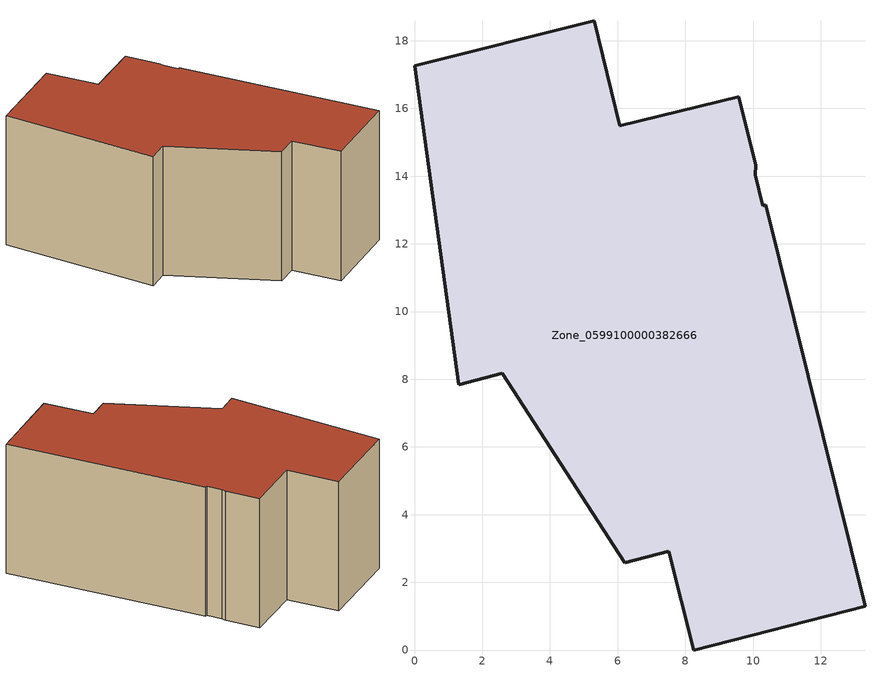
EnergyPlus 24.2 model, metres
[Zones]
Zone_0599100000382666
 floor ground (C_G): 6.21,2.58 2.59,8.18 1.31,7.84 0,17.26 5.31,18.58 6.07,15.48 9.58,16.34 10.08,14.33 10.07,14.04 10.28,13.13 10.37,13.15 13.31,1.29 8.26,0 7.51,2.92 z0
 wall outside (C_F): 2.59,8.18 6.21,2.58 7.51,2.92 8.26,0 13.31,1.29 10.37,13.15 10.28,13.13 10.07,14.04 10.08,14.33 9.58,16.34 6.07,15.48 5.31,18.58 0,17.26 1.31,7.84 2.59,8.18 z0:8.18
 roof outside (C_R): 13.31,1.29 10.37,13.15 10.28,13.13 10.07,14.04 10.08,14.33 9.58,16.34 6.07,15.48 5.31,18.58 0,17.26 1.31,7.84 2.59,8.18 6.21,2.58 7.51,2.92 8.26,0 z8.18
[BUILDING]
Pand.0599100000382666: North Axis=0; Terrain=City; Loads Convergence Tolerance Value=0.04; Temperature Convergence Tolerance Value=0.4; Solar Distribution=FullExterior; Maximum Number of Warmup Days=25; Minimum Number of Warmup Days=1
[Site:Location]
Rotterdam.The.Hague.AP_ZH_NLD Design_Conditions: Latitude=51.96; Longitude=4.45; Time Zone=1; Elevation=-4.5
[SITE:GROUNDTEMPERATURE:BUILDINGSURFACE]
18, 18, 18, 18, 18, 18, 18, 18, 18, 18, 18, 18
[MATERIAL] Thermal Absorptance=0.9; Solar Absorptance=0.7; Visible Absorptance=0.7
Name | Roughness | Thickness | Conductivity | Density | Specific Heat
G.D.1992-2005 | MediumSmooth | 0.15 | 0.06 | 540 | 1210
F.D.1992-2005 | Rough | 0.3 | 0.12 | 1920 | 840
R.D.1992-2005 | MediumRough | 0.2 | 0.08 | 1500 | 1000
[CONSTRUCTION]
C_G: G.D.1992-2005
C_F: F.D.1992-2005
C_R: R.D.1992-2005
[ZONE]
Zone_0599100000382666: Type=1; Multiplier=1; Ceiling Height=Autocalculate; Volume=Autocalculate; Floor Area=autocalculate; Part of Total Floor Area=Yes
[ZONEINFILTRATION:DESIGNFLOWRATE]
Infil_Zone_0599100000382666: Zone or ZoneList or Space or SpaceList=Zone_0599100000382666; Schedule=AlwaysOn; Design Flow Rate Calculation Method=Flow/Area; Flow Rate per Floor Area=0.0021; Constant Term Coefficient=1; Temperature Term Coefficient=0; Velocity Term Coefficient=0; Velocity Squared Term Coefficient=0
[HVACTEMPLATE:ZONE:IDEALLOADSAIRSYSTEM]
Zone_0599100000382666: Maximum Heating Supply Air Temperature=50; Minimum Cooling Supply Air Temperature=13; Maximum Heating Supply Air Humidity Ratio=0.0156; Minimum Cooling Supply Air Humidity Ratio=0.0077; Heating Limit=NoLimit; Cooling Limit=NoLimit; Dehumidification Control Type=ConstantSensibleHeatRatio; Cooling Sensible Heat Ratio=0.7; Dehumidification Setpoint=60; Humidification Control Type=None; Humidification Setpoint=30; Outdoor Air Method=None; Outdoor Air Flow Rate per Person=0.00944; Outdoor Air Flow Rate per Zone Floor Area=0; Outdoor Air Flow Rate per Zone=0; Demand Controlled Ventilation Type=None; Outdoor Air Economizer Type=NoEconomizer; Heat Recovery Type=None; Sensible Heat Recovery Effectiveness=0.7; Latent Heat Recovery Effectiveness=0.65
[ZONECONTROL:THERMOSTAT]
ThermostatControl_Zone_0599100000382666: Zone or ZoneList=Zone_0599100000382666; Control Type Schedule=DualSetpointControlType; Control 1=Thermostat_Zone_0599100000382666; Temperature Difference Between Cutout And Setpoint=0
[THERMOSTATSETPOINT:DUALSETPOINT]
Thermostat_Zone_0599100000382666: Heating Setpoint Temperature Schedule=HeatingSetpoint_Zone_0599100000382666; Cooling Setpoint Temperature Schedule=CoolingSetpoint_Zone_0599100000382666
[SCHEDULE:COMPACT]
HeatingSetpoint_Zone_0599100000382666: Through: 12/31, For: AllDays, Until: 24:00, 21
CoolingSetpoint_Zone_0599100000382666: Through: 12/31, For: AllDays, Until: 24:00, 24
DualSetpointControlType: Through: 12/31, For: AllDays, Until: 24:00, 4
AlwaysOn: Through: 12/31, For: AllDays, Until: 24:00, 1
